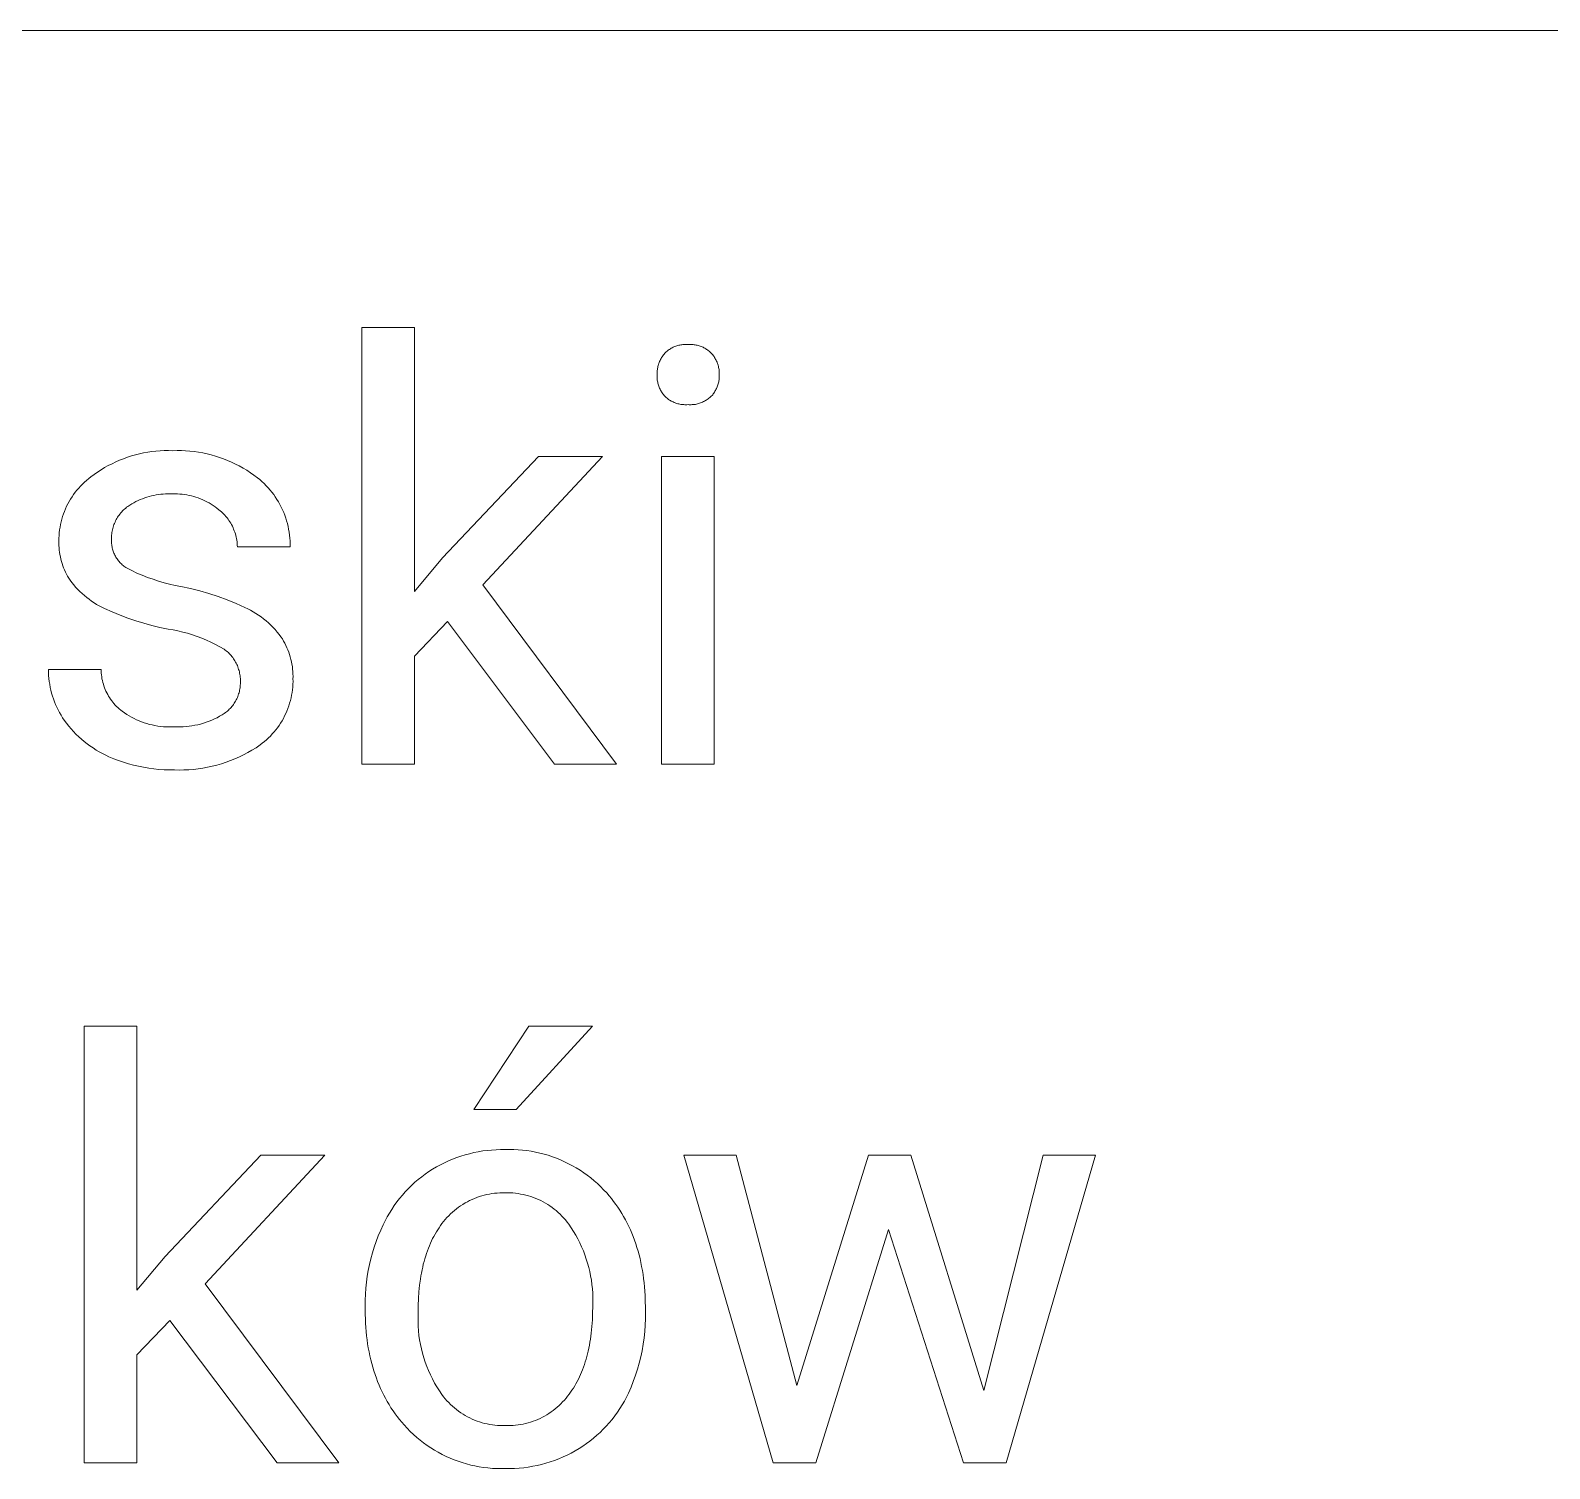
# Model space of a CAD drawing. Header units: millimetres. Extents: x 0 to 4030, y -54 to 2762.
# Drawn here: x 3359.5 to 3499.5, y 264.4 to 397 of the extents above; entities that cross this region are included whole.
import ezdxf

# ---------------------------------------------------------------- set-up
doc = ezdxf.new("R2010")
doc.units = ezdxf.units.MM
doc.header["$MEASUREMENT"] = 0
doc.layers.add('Domyślny', color=7, linetype='Continuous', true_color=0x000000)

msp = doc.modelspace()

# ---------------------------------------------------------------- linework, layer by layer
at = {"layer": 'Domyślny', "color": 18, "lineweight": 15, "true_color": 0x000000}
for p, q in [((4026.42, 396.95), (2507.18, 396.95)), ((3390, 329.31), (3390, 369.57)), ((3390, 369.57), (3394.85, 369.57)), ((3394.85, 369.57), (3394.85, 345.22)), ((3417.63, 366.79), (3417.68, 366.87)), ((3417.68, 366.87), (3417.74, 366.96)), ((3417.74, 366.96), (3417.8, 367.03)), ((3417.8, 367.03), (3417.86, 367.11)), ((3417.86, 367.11), (3417.92, 367.19)), ((3417.92, 367.19), (3417.99, 367.25)), ((3417.99, 367.25), (3418.06, 367.32)), ((3418.06, 367.32), (3418.13, 367.38)), ((3418.13, 367.38), (3418.2, 367.44)), ((3418.2, 367.44), (3418.28, 367.5)), ((3418.28, 367.5), (3418.36, 367.55)), ((3418.36, 367.55), (3418.44, 367.6)), ((3418.44, 367.6), (3418.52, 367.65)), ((3418.52, 367.65), (3418.6, 367.69)), ((3418.6, 367.69), (3418.69, 367.74)), ((3418.69, 367.74), (3418.77, 367.78)), ((3418.77, 367.78), (3418.86, 367.81)), ((3418.86, 367.81), (3418.95, 367.85)), ((3418.95, 367.85), (3419.04, 367.88)), ((3419.04, 367.88), (3419.13, 367.91)), ((3419.13, 367.91), (3419.22, 367.93)), ((3419.22, 367.93), (3419.31, 367.95)), ((3419.31, 367.95), (3419.41, 367.97)), ((3419.41, 367.97), (3419.5, 367.98)), ((3419.5, 367.98), (3419.59, 368)), ((3419.59, 368), (3419.69, 368)), ((3419.69, 368), (3419.78, 368.01)), ((3419.78, 368.01), (3419.88, 368.01)), ((3419.88, 368.01), (3419.97, 368.01)), ((3419.97, 368.01), (3420.07, 368.01)), ((3420.07, 368.01), (3420.16, 368.01)), ((3420.16, 368.01), (3420.26, 368.01)), ((3420.26, 368.01), (3420.35, 368.01)), ((3420.35, 368.01), (3420.45, 368)), ((3420.45, 368), (3420.54, 367.99)), ((3420.54, 367.99), (3420.63, 367.98)), ((3420.63, 367.98), (3420.73, 367.97)), ((3420.73, 367.97), (3420.82, 367.95)), ((3420.82, 367.95), (3420.91, 367.93)), ((3420.91, 367.93), (3421, 367.9)), ((3421, 367.9), (3421.09, 367.88)), ((3421.09, 367.88), (3421.18, 367.85)), ((3421.18, 367.85), (3421.27, 367.81)), ((3421.27, 367.81), (3421.36, 367.77)), ((3421.36, 367.77), (3421.45, 367.74)), ((3421.45, 367.74), (3421.53, 367.69)), ((3421.53, 367.69), (3421.61, 367.65)), ((3421.61, 367.65), (3421.7, 367.6)), ((3421.7, 367.6), (3421.78, 367.55)), ((3421.78, 367.55), (3421.85, 367.49)), ((3421.85, 367.49), (3421.93, 367.44)), ((3421.93, 367.44), (3422, 367.38)), ((3422, 367.38), (3422.08, 367.32)), ((3422.08, 367.32), (3422.15, 367.25)), ((3422.15, 367.25), (3422.21, 367.19)), ((3422.21, 367.19), (3422.28, 367.11)), ((3422.28, 367.11), (3422.34, 367.04)), ((3422.34, 367.04), (3422.4, 366.96)), ((3422.4, 366.96), (3422.46, 366.88)), ((3422.46, 366.88), (3422.51, 366.79)), ((3417.21, 365.4), (3417.22, 365.5)), ((3417.22, 365.59), (3417.24, 365.69)), ((3417.22, 365.5), (3417.22, 365.59)), ((3417.24, 365.69), (3417.25, 365.79)), ((3417.25, 365.79), (3417.27, 365.88)), ((3417.27, 365.88), (3417.29, 365.98)), ((3417.29, 365.98), (3417.32, 366.07)), ((3417.32, 366.07), (3417.35, 366.17)), ((3417.35, 366.17), (3417.38, 366.26)), ((3417.38, 366.26), (3417.41, 366.35)), ((3417.41, 366.35), (3417.45, 366.44)), ((3417.45, 366.44), (3417.49, 366.53)), ((3417.49, 366.53), (3417.54, 366.62)), ((3417.54, 366.62), (3417.58, 366.71)), ((3417.58, 366.71), (3417.63, 366.79)), ((3422.51, 366.79), (3422.56, 366.71)), ((3422.56, 366.71), (3422.61, 366.62)), ((3422.61, 366.62), (3422.65, 366.54)), ((3422.65, 366.54), (3422.7, 366.45)), ((3422.7, 366.45), (3422.74, 366.36)), ((3422.74, 366.36), (3422.77, 366.26)), ((3422.77, 366.26), (3422.8, 366.17)), ((3422.8, 366.17), (3422.83, 366.08)), ((3422.83, 366.08), (3422.86, 365.98)), ((3422.86, 365.98), (3422.88, 365.89)), ((3422.88, 365.89), (3422.9, 365.79)), ((3422.9, 365.79), (3422.92, 365.69)), ((3422.92, 365.69), (3422.93, 365.59)), ((3422.93, 365.59), (3422.94, 365.5)), ((3422.94, 365.5), (3422.95, 365.4)), ((3417.21, 365.3), (3417.21, 365.4)), ((3417.21, 365.2), (3417.21, 365.3)), ((3417.21, 365.1), (3417.21, 365.2)), ((3417.21, 365.01), (3417.21, 365.1)), ((3417.21, 364.91), (3417.21, 365.01)), ((3417.22, 364.81), (3417.21, 364.91)), ((3417.23, 364.71), (3417.22, 364.81)), ((3417.25, 364.62), (3417.23, 364.71)), ((3417.27, 364.52), (3417.25, 364.62)), ((3417.29, 364.43), (3417.27, 364.52)), ((3417.32, 364.33), (3417.29, 364.43)), ((3417.34, 364.24), (3417.32, 364.33)), ((3417.38, 364.15), (3417.34, 364.24)), ((3417.41, 364.06), (3417.38, 364.15)), ((3417.45, 363.97), (3417.41, 364.06)), ((3422.76, 364.1), (3422.72, 364.01)), ((3422.79, 364.19), (3422.76, 364.1)), ((3422.82, 364.28), (3422.79, 364.19)), ((3422.85, 364.37), (3422.82, 364.28)), ((3422.87, 364.46), (3422.85, 364.37)), ((3422.89, 364.55), (3422.87, 364.46)), ((3422.91, 364.64), (3422.89, 364.55)), ((3422.93, 364.73), (3422.91, 364.64)), ((3422.94, 364.83), (3422.93, 364.73)), ((3422.95, 364.92), (3422.94, 364.83)), ((3422.95, 365.4), (3422.95, 365.3)), ((3422.95, 365.3), (3422.95, 365.2)), ((3422.95, 365.2), (3422.95, 365.11)), ((3422.95, 365.11), (3422.95, 365.01)), ((3422.95, 365.01), (3422.95, 364.92)), ((3417.49, 363.88), (3417.45, 363.97)), ((3417.53, 363.79), (3417.49, 363.88)), ((3417.58, 363.7), (3417.53, 363.79)), ((3417.63, 363.62), (3417.58, 363.7)), ((3417.68, 363.54), (3417.63, 363.62)), ((3417.74, 363.46), (3417.68, 363.54)), ((3417.8, 363.38), (3417.74, 363.46)), ((3417.86, 363.3), (3417.8, 363.38)), ((3417.92, 363.23), (3417.86, 363.3)), ((3417.99, 363.16), (3417.92, 363.23)), ((3418.06, 363.1), (3417.99, 363.16)), ((3418.13, 363.04), (3418.06, 363.1)), ((3418.21, 362.99), (3418.13, 363.04)), ((3418.28, 362.93), (3418.21, 362.99)), ((3418.36, 362.88), (3418.28, 362.93)), ((3418.44, 362.83), (3418.36, 362.88)), ((3418.52, 362.78), (3418.44, 362.83)), ((3418.61, 362.74), (3418.52, 362.78)), ((3418.69, 362.7), (3418.61, 362.74)), ((3418.78, 362.66), (3418.69, 362.7)), ((3418.87, 362.63), (3418.78, 362.66)), ((3421.31, 362.65), (3421.22, 362.61)), ((3421.4, 362.68), (3421.31, 362.65)), ((3421.49, 362.73), (3421.4, 362.68)), ((3421.58, 362.77), (3421.49, 362.73)), ((3421.67, 362.82), (3421.58, 362.77)), ((3421.75, 362.87), (3421.67, 362.82)), ((3421.83, 362.92), (3421.75, 362.87)), ((3421.91, 362.98), (3421.83, 362.92)), ((3421.99, 363.04), (3421.91, 362.98)), ((3422.07, 363.1), (3421.99, 363.04)), ((3422.14, 363.16), (3422.07, 363.1)), ((3422.21, 363.23), (3422.14, 363.16)), ((3422.28, 363.3), (3422.21, 363.23)), ((3422.34, 363.37), (3422.28, 363.3)), ((3422.39, 363.44), (3422.34, 363.37)), ((3422.45, 363.52), (3422.39, 363.44)), ((3422.5, 363.6), (3422.45, 363.52)), ((3422.55, 363.68), (3422.5, 363.6)), ((3422.6, 363.76), (3422.55, 363.68)), ((3422.64, 363.84), (3422.6, 363.76)), ((3422.68, 363.93), (3422.64, 363.84)), ((3422.72, 364.01), (3422.68, 363.93)), ((3418.95, 362.59), (3418.87, 362.63)), ((3419.04, 362.56), (3418.95, 362.59)), ((3419.13, 362.54), (3419.04, 362.56)), ((3419.23, 362.52), (3419.13, 362.54)), ((3419.32, 362.5), (3419.23, 362.52)), ((3419.41, 362.48), (3419.32, 362.5)), ((3419.5, 362.47), (3419.41, 362.48)), ((3419.6, 362.45), (3419.5, 362.47)), ((3419.69, 362.45), (3419.6, 362.45)), ((3419.78, 362.44), (3419.69, 362.45)), ((3419.88, 362.44), (3419.78, 362.44)), ((3419.97, 362.44), (3419.88, 362.44)), ((3420.07, 362.45), (3419.97, 362.44)), ((3420.16, 362.44), (3420.07, 362.45)), ((3420.26, 362.44), (3420.16, 362.44)), ((3420.36, 362.44), (3420.26, 362.44)), ((3420.46, 362.45), (3420.36, 362.44)), ((3420.56, 362.46), (3420.46, 362.45)), ((3420.65, 362.47), (3420.56, 362.46)), ((3420.75, 362.48), (3420.65, 362.47)), ((3420.85, 362.5), (3420.75, 362.48)), ((3420.94, 362.53), (3420.85, 362.5)), ((3421.04, 362.55), (3420.94, 362.53)), ((3421.13, 362.58), (3421.04, 362.55)), ((3421.22, 362.61), (3421.13, 362.58)), ((3366.98, 357.01), (3367.33, 357.18)), ((3367.33, 357.18), (3367.68, 357.33)), ((3367.68, 357.33), (3368.04, 357.47)), ((3368.04, 357.47), (3368.4, 357.6)), ((3368.4, 357.6), (3368.77, 357.72)), ((3368.77, 357.72), (3369.14, 357.83)), ((3369.14, 357.83), (3369.51, 357.92)), ((3369.51, 357.92), (3369.89, 358)), ((3369.89, 358), (3370.27, 358.07)), ((3370.27, 358.07), (3370.65, 358.12)), ((3370.65, 358.12), (3371.03, 358.16)), ((3371.03, 358.16), (3371.41, 358.19)), ((3371.41, 358.19), (3371.8, 358.21)), ((3371.8, 358.21), (3372.18, 358.21)), ((3372.18, 358.21), (3372.57, 358.2)), ((3372.57, 358.2), (3372.97, 358.21)), ((3372.97, 358.21), (3373.37, 358.21)), ((3373.37, 358.21), (3373.76, 358.2)), ((3373.76, 358.2), (3374.16, 358.17)), ((3374.16, 358.17), (3374.56, 358.13)), ((3374.56, 358.13), (3374.95, 358.07)), ((3374.95, 358.07), (3375.35, 358)), ((3375.35, 358), (3375.74, 357.92)), ((3375.74, 357.92), (3376.12, 357.82)), ((3376.12, 357.82), (3376.51, 357.71)), ((3376.51, 357.71), (3376.89, 357.59)), ((3376.89, 357.59), (3377.26, 357.46)), ((3377.26, 357.46), (3377.63, 357.31)), ((3377.63, 357.31), (3378, 357.15)), ((3378, 357.15), (3378.36, 356.98)), ((3397.45, 348.34), (3406.28, 357.68)), ((3412.17, 357.68), (3401.14, 345.83)), ((3406.28, 357.68), (3412.17, 357.68)), ((3417.61, 329.31), (3417.61, 357.67)), ((3417.61, 357.67), (3422.46, 357.67)), ((3422.46, 357.67), (3422.46, 329.31)), ((3364.63, 355.47), (3364.83, 355.63)), ((3364.83, 355.63), (3365.03, 355.79)), ((3365.03, 355.79), (3365.33, 356.02)), ((3365.33, 356.02), (3365.65, 356.24)), ((3365.65, 356.24), (3365.97, 356.45)), ((3365.97, 356.45), (3366.3, 356.65)), ((3366.3, 356.65), (3366.64, 356.84)), ((3366.64, 356.84), (3366.98, 357.01)), ((3378.36, 356.98), (3378.71, 356.8)), ((3378.71, 356.8), (3379.06, 356.6)), ((3379.06, 356.6), (3379.4, 356.4)), ((3379.4, 356.4), (3379.74, 356.18)), ((3379.74, 356.18), (3380.06, 355.95)), ((3380.06, 355.95), (3380.38, 355.71)), ((3380.38, 355.71), (3380.59, 355.54)), ((3363.44, 354.16), (3363.59, 354.37)), ((3363.59, 354.37), (3363.75, 354.57)), ((3363.75, 354.57), (3363.91, 354.76)), ((3363.91, 354.76), (3364.08, 354.95)), ((3364.08, 354.95), (3364.26, 355.13)), ((3364.26, 355.13), (3364.44, 355.3)), ((3364.44, 355.3), (3364.63, 355.47)), ((3380.59, 355.54), (3380.79, 355.36)), ((3380.79, 355.36), (3380.99, 355.17)), ((3380.99, 355.17), (3381.18, 354.98)), ((3381.18, 354.98), (3381.37, 354.78)), ((3381.37, 354.78), (3381.54, 354.58)), ((3381.54, 354.58), (3381.71, 354.37)), ((3381.71, 354.37), (3381.88, 354.16)), ((3362.6, 352.61), (3362.7, 352.85)), ((3362.7, 352.85), (3362.8, 353.08)), ((3362.8, 353.08), (3362.91, 353.3)), ((3362.91, 353.3), (3363.03, 353.52)), ((3363.03, 353.52), (3363.16, 353.74)), ((3363.16, 353.74), (3363.3, 353.96)), ((3363.3, 353.96), (3363.44, 354.16)), ((3368.24, 352.91), (3368.14, 352.83)), ((3368.33, 352.99), (3368.24, 352.91)), ((3368.43, 353.06), (3368.33, 352.99)), ((3368.62, 353.18), (3368.43, 353.06)), ((3368.8, 353.3), (3368.62, 353.18)), ((3368.99, 353.41), (3368.8, 353.3)), ((3369.18, 353.51), (3368.99, 353.41)), ((3369.38, 353.61), (3369.18, 353.51)), ((3369.58, 353.7), (3369.38, 353.61)), ((3369.78, 353.78), (3369.58, 353.7)), ((3369.99, 353.86), (3369.78, 353.78)), ((3370.19, 353.93), (3369.99, 353.86)), ((3370.4, 353.99), (3370.19, 353.93)), ((3370.62, 354.04), (3370.4, 353.99)), ((3370.83, 354.09), (3370.62, 354.04)), ((3371.04, 354.13), (3370.83, 354.09)), ((3371.26, 354.17), (3371.04, 354.13)), ((3371.48, 354.19), (3371.26, 354.17)), ((3371.69, 354.21), (3371.48, 354.19)), ((3371.91, 354.22), (3371.69, 354.21)), ((3372.13, 354.23), (3371.91, 354.22)), ((3372.35, 354.23), (3372.13, 354.23)), ((3372.57, 354.22), (3372.35, 354.23)), ((3372.79, 354.22), (3372.57, 354.22)), ((3373.01, 354.22), (3372.79, 354.22)), ((3373.22, 354.21), (3373.01, 354.22)), ((3373.44, 354.19), (3373.22, 354.21)), ((3373.66, 354.16), (3373.44, 354.19)), ((3373.88, 354.13), (3373.66, 354.16)), ((3374.09, 354.09), (3373.88, 354.13)), ((3374.3, 354.04), (3374.09, 354.09)), ((3374.52, 353.98), (3374.3, 354.04)), ((3374.72, 353.92), (3374.52, 353.98)), ((3374.93, 353.85), (3374.72, 353.92)), ((3375.14, 353.77), (3374.93, 353.85)), ((3375.34, 353.68), (3375.14, 353.77)), ((3375.54, 353.59), (3375.34, 353.68)), ((3375.73, 353.49), (3375.54, 353.59)), ((3375.92, 353.39), (3375.73, 353.49)), ((3376.11, 353.28), (3375.92, 353.39)), ((3376.3, 353.16), (3376.11, 353.28)), ((3376.48, 353.03), (3376.3, 353.16)), ((3376.65, 352.9), (3376.48, 353.03)), ((3376.82, 352.77), (3376.65, 352.9)), ((3381.88, 354.16), (3382.03, 353.94)), ((3382.03, 353.94), (3382.18, 353.71)), ((3382.18, 353.71), (3382.32, 353.48)), ((3382.32, 353.48), (3382.45, 353.24)), ((3382.45, 353.24), (3382.58, 353)), ((3382.58, 353), (3382.69, 352.76)), ((3362.24, 351.4), (3362.29, 351.65)), ((3362.29, 351.65), (3362.36, 351.89)), ((3362.36, 351.89), (3362.43, 352.14)), ((3362.43, 352.14), (3362.51, 352.38)), ((3362.51, 352.38), (3362.6, 352.61)), ((3367.21, 351.51), (3367.16, 351.39)), ((3367.26, 351.62), (3367.21, 351.51)), ((3367.31, 351.74), (3367.26, 351.62)), ((3367.37, 351.85), (3367.31, 351.74)), ((3367.43, 351.96), (3367.37, 351.85)), ((3367.5, 352.07), (3367.43, 351.96)), ((3367.56, 352.17), (3367.5, 352.07)), ((3367.64, 352.27), (3367.56, 352.17)), ((3367.71, 352.37), (3367.64, 352.27)), ((3367.79, 352.47), (3367.71, 352.37)), ((3367.87, 352.56), (3367.79, 352.47)), ((3367.96, 352.65), (3367.87, 352.56)), ((3368.05, 352.74), (3367.96, 352.65)), ((3368.14, 352.83), (3368.05, 352.74)), ((3376.94, 352.67), (3376.82, 352.77)), ((3377.06, 352.57), (3376.94, 352.67)), ((3377.17, 352.47), (3377.06, 352.57)), ((3377.28, 352.36), (3377.17, 352.47)), ((3377.38, 352.25), (3377.28, 352.36)), ((3377.48, 352.14), (3377.38, 352.25)), ((3377.58, 352.02), (3377.48, 352.14)), ((3377.67, 351.9), (3377.58, 352.02)), ((3377.76, 351.78), (3377.67, 351.9)), ((3377.84, 351.65), (3377.76, 351.78)), ((3377.92, 351.52), (3377.84, 351.65)), ((3378, 351.39), (3377.92, 351.52)), ((3382.69, 352.76), (3382.8, 352.51)), ((3382.8, 352.51), (3382.9, 352.26)), ((3382.9, 352.26), (3382.99, 352)), ((3382.99, 352), (3383.07, 351.75)), ((3383.07, 351.75), (3383.15, 351.49)), ((3383.15, 351.49), (3383.21, 351.22)), ((3362.09, 350.15), (3362.1, 350.4)), ((3362.09, 349.89), (3362.09, 350.15)), ((3362.1, 350.4), (3362.12, 350.65)), ((3362.12, 350.65), (3362.15, 350.9)), ((3362.15, 350.9), (3362.19, 351.15)), ((3362.19, 351.15), (3362.24, 351.4)), ((3366.94, 350.42), (3366.93, 350.29)), ((3366.93, 350.29), (3366.93, 350.17)), ((3366.93, 350.17), (3366.93, 350.04)), ((3366.93, 350.04), (3366.93, 349.94)), ((3366.96, 350.54), (3366.94, 350.42)), ((3366.97, 350.67), (3366.96, 350.54)), ((3366.99, 350.79), (3366.97, 350.67)), ((3367.02, 350.91), (3366.99, 350.79)), ((3367.05, 351.04), (3367.02, 350.91)), ((3367.08, 351.16), (3367.05, 351.04)), ((3367.12, 351.28), (3367.08, 351.16)), ((3367.16, 351.39), (3367.12, 351.28)), ((3378.07, 351.25), (3378, 351.39)), ((3378.13, 351.11), (3378.07, 351.25)), ((3378.19, 350.97), (3378.13, 351.11)), ((3378.25, 350.83), (3378.19, 350.97)), ((3378.3, 350.69), (3378.25, 350.83)), ((3378.35, 350.54), (3378.3, 350.69)), ((3378.39, 350.4), (3378.35, 350.54)), ((3378.42, 350.25), (3378.39, 350.4)), ((3378.45, 350.1), (3378.42, 350.25)), ((3378.48, 349.95), (3378.45, 350.1)), ((3383.21, 351.22), (3383.26, 350.96)), ((3383.26, 350.96), (3383.31, 350.69)), ((3383.31, 350.69), (3383.35, 350.42)), ((3383.35, 350.42), (3383.37, 350.15)), ((3383.37, 350.15), (3383.39, 349.89)), ((3362.08, 349.68), (3362.09, 349.89)), ((3362.09, 349.47), (3362.08, 349.68)), ((3362.1, 349.26), (3362.09, 349.47)), ((3362.12, 349.05), (3362.1, 349.26)), ((3362.14, 348.84), (3362.12, 349.05)), ((3362.18, 348.63), (3362.14, 348.84)), ((3366.93, 349.94), (3366.93, 349.84)), ((3366.93, 349.84), (3366.93, 349.74)), ((3366.93, 349.74), (3366.94, 349.64)), ((3366.94, 349.64), (3366.95, 349.54)), ((3366.95, 349.54), (3366.96, 349.44)), ((3366.96, 349.44), (3366.98, 349.34)), ((3366.98, 349.34), (3367, 349.24)), ((3367, 349.24), (3367.03, 349.14)), ((3367.03, 349.14), (3367.05, 349.04)), ((3367.05, 349.04), (3367.08, 348.95)), ((3367.08, 348.95), (3367.12, 348.85)), ((3367.12, 348.85), (3367.16, 348.76)), ((3367.16, 348.76), (3367.2, 348.66)), ((3367.2, 348.66), (3367.24, 348.57)), ((3378.5, 349.8), (3378.48, 349.95)), ((3378.51, 349.65), (3378.5, 349.8)), ((3378.52, 349.5), (3378.51, 349.65)), ((3378.53, 349.34), (3378.52, 349.5)), ((3383.4, 349.34), (3378.53, 349.34)), ((3383.39, 349.89), (3383.4, 349.61)), ((3383.4, 349.61), (3383.4, 349.34)), ((3362.22, 348.42), (3362.18, 348.63)), ((3362.27, 348.21), (3362.22, 348.42)), ((3362.32, 348), (3362.27, 348.21)), ((3362.38, 347.8), (3362.32, 348)), ((3362.45, 347.6), (3362.38, 347.8)), ((3362.52, 347.4), (3362.45, 347.6)), ((3362.6, 347.21), (3362.52, 347.4)), ((3367.24, 348.57), (3367.29, 348.48)), ((3367.29, 348.48), (3367.34, 348.4)), ((3367.34, 348.4), (3367.39, 348.31)), ((3367.39, 348.31), (3367.45, 348.23)), ((3367.45, 348.23), (3367.51, 348.14)), ((3367.51, 348.14), (3367.57, 348.06)), ((3367.57, 348.06), (3367.63, 347.99)), ((3367.63, 347.99), (3367.7, 347.91)), ((3367.7, 347.91), (3367.77, 347.84)), ((3367.77, 347.84), (3367.84, 347.77)), ((3367.84, 347.77), (3367.92, 347.7)), ((3367.92, 347.7), (3368, 347.63)), ((3368, 347.63), (3368.08, 347.57)), ((3368.08, 347.57), (3368.16, 347.51)), ((3368.16, 347.51), (3368.24, 347.45)), ((3368.24, 347.45), (3368.33, 347.4)), ((3368.33, 347.4), (3368.8, 347.16)), ((3394.85, 345.22), (3397.45, 348.34)), ((3362.69, 347.01), (3362.6, 347.21)), ((3362.79, 346.82), (3362.69, 347.01)), ((3362.89, 346.63), (3362.79, 346.82)), ((3362.99, 346.45), (3362.89, 346.63)), ((3363.11, 346.27), (3362.99, 346.45)), ((3363.28, 346.05), (3363.11, 346.27)), ((3363.45, 345.83), (3363.28, 346.05)), ((3363.63, 345.63), (3363.45, 345.83)), ((3368.8, 347.16), (3369.28, 346.93)), ((3369.28, 346.93), (3369.77, 346.72)), ((3369.77, 346.72), (3370.26, 346.53)), ((3370.26, 346.53), (3370.76, 346.35)), ((3370.76, 346.35), (3371.27, 346.19)), ((3371.27, 346.19), (3371.78, 346.04)), ((3371.78, 346.04), (3372.29, 345.91)), ((3372.29, 345.91), (3372.81, 345.79)), ((3363.82, 345.42), (3363.63, 345.63)), ((3364.02, 345.23), (3363.82, 345.42)), ((3364.22, 345.04), (3364.02, 345.23)), ((3364.43, 344.85), (3364.22, 345.04)), ((3364.65, 344.68), (3364.43, 344.85)), ((3364.87, 344.51), (3364.65, 344.68)), ((3365.1, 344.35), (3364.87, 344.51)), ((3372.81, 345.79), (3373.33, 345.69)), ((3373.33, 345.69), (3374.2, 345.5)), ((3374.2, 345.5), (3375.06, 345.28)), ((3375.06, 345.28), (3375.91, 345.03)), ((3375.91, 345.03), (3376.76, 344.76)), ((3376.76, 344.76), (3377.59, 344.45)), ((3377.59, 344.45), (3378.41, 344.12)), ((3401.14, 345.83), (3413.46, 329.31)), ((3365.33, 344.19), (3365.1, 344.35)), ((3365.56, 344.04), (3365.33, 344.19)), ((3365.81, 343.91), (3365.56, 344.04)), ((3366.05, 343.78), (3365.81, 343.91)), ((3366.3, 343.65), (3366.05, 343.78)), ((3367, 343.34), (3366.3, 343.65)), ((3367.72, 343.04), (3367, 343.34)), ((3368.44, 342.77), (3367.72, 343.04)), ((3378.41, 344.12), (3379.22, 343.76)), ((3379.22, 343.76), (3379.49, 343.64)), ((3379.49, 343.64), (3379.74, 343.5)), ((3379.74, 343.5), (3380, 343.36)), ((3380, 343.36), (3380.24, 343.21)), ((3380.24, 343.21), (3380.49, 343.05)), ((3380.49, 343.05), (3380.72, 342.88)), ((3369.17, 342.52), (3368.44, 342.77)), ((3369.9, 342.3), (3369.17, 342.52)), ((3370.65, 342.1), (3369.9, 342.3)), ((3371.4, 341.92), (3370.65, 342.1)), ((3372.15, 341.76), (3371.4, 341.92)), ((3372.61, 341.68), (3372.15, 341.76)), ((3373.06, 341.59), (3372.61, 341.68)), ((3380.72, 342.88), (3380.95, 342.71)), ((3380.95, 342.71), (3381.18, 342.52)), ((3381.18, 342.52), (3381.4, 342.33)), ((3381.4, 342.33), (3381.61, 342.13)), ((3381.61, 342.13), (3381.81, 341.93)), ((3381.81, 341.93), (3382.01, 341.71)), ((3382.01, 341.71), (3382.2, 341.49)), ((3397.89, 342.45), (3394.85, 339.28)), ((3407.77, 329.31), (3397.89, 342.45)), ((3373.51, 341.49), (3373.06, 341.59)), ((3373.95, 341.37), (3373.51, 341.49)), ((3374.39, 341.23), (3373.95, 341.37)), ((3374.83, 341.08), (3374.39, 341.23)), ((3375.26, 340.92), (3374.83, 341.08)), ((3375.68, 340.74), (3375.26, 340.92)), ((3376.1, 340.55), (3375.68, 340.74)), ((3376.51, 340.34), (3376.1, 340.55)), ((3376.92, 340.13), (3376.51, 340.34)), ((3382.2, 341.49), (3382.38, 341.27)), ((3382.38, 341.27), (3382.55, 341.04)), ((3382.55, 341.04), (3382.68, 340.85)), ((3382.68, 340.85), (3382.79, 340.65)), ((3382.79, 340.65), (3382.9, 340.45)), ((3382.9, 340.45), (3383, 340.25)), ((3383, 340.25), (3383.1, 340.04)), ((3377.32, 339.9), (3376.92, 340.13)), ((3377.42, 339.82), (3377.32, 339.9)), ((3377.51, 339.75), (3377.42, 339.82)), ((3377.61, 339.67), (3377.51, 339.75)), ((3377.7, 339.59), (3377.61, 339.67)), ((3377.78, 339.5), (3377.7, 339.59)), ((3377.87, 339.41), (3377.78, 339.5)), ((3377.95, 339.32), (3377.87, 339.41)), ((3378.03, 339.23), (3377.95, 339.32)), ((3378.1, 339.13), (3378.03, 339.23)), ((3378.17, 339.03), (3378.1, 339.13)), ((3378.24, 338.93), (3378.17, 339.03)), ((3378.3, 338.82), (3378.24, 338.93)), ((3383.1, 340.04), (3383.19, 339.84)), ((3383.19, 339.84), (3383.27, 339.62)), ((3383.27, 339.62), (3383.34, 339.41)), ((3383.34, 339.41), (3383.41, 339.19)), ((3383.41, 339.19), (3383.47, 338.97)), ((3383.47, 338.97), (3383.52, 338.75)), ((3394.85, 339.28), (3394.85, 329.31)), ((3361.12, 337.77), (3361.12, 338.04)), ((3361.12, 338.04), (3365.97, 338.04)), ((3361.14, 337.49), (3361.12, 337.77)), ((3361.16, 337.22), (3361.14, 337.49)), ((3365.97, 338.04), (3365.97, 337.87)), ((3365.97, 337.87), (3365.98, 337.7)), ((3365.98, 337.7), (3366, 337.53)), ((3366, 337.53), (3366.03, 337.36)), ((3378.37, 338.72), (3378.3, 338.82)), ((3378.42, 338.61), (3378.37, 338.72)), ((3378.48, 338.5), (3378.42, 338.61)), ((3378.53, 338.39), (3378.48, 338.5)), ((3378.57, 338.27), (3378.53, 338.39)), ((3378.61, 338.16), (3378.57, 338.27)), ((3378.65, 338.04), (3378.61, 338.16)), ((3378.69, 337.93), (3378.65, 338.04)), ((3378.72, 337.81), (3378.69, 337.93)), ((3378.74, 337.69), (3378.72, 337.81)), ((3378.76, 337.57), (3378.74, 337.69)), ((3378.78, 337.45), (3378.76, 337.57)), ((3378.8, 337.33), (3378.78, 337.45)), ((3383.52, 338.75), (3383.56, 338.53)), ((3383.56, 338.53), (3383.6, 338.3)), ((3383.6, 338.3), (3383.62, 338.08)), ((3383.62, 338.08), (3383.64, 337.85)), ((3383.64, 337.85), (3383.65, 337.63)), ((3383.65, 337.63), (3383.66, 337.4)), ((3361.19, 336.94), (3361.16, 337.22)), ((3361.24, 336.67), (3361.19, 336.94)), ((3361.29, 336.39), (3361.24, 336.67)), ((3361.35, 336.12), (3361.29, 336.39)), ((3361.41, 335.86), (3361.35, 336.12)), ((3366.03, 337.36), (3366.05, 337.19)), ((3366.05, 337.19), (3366.09, 337.02)), ((3366.09, 337.02), (3366.13, 336.85)), ((3366.13, 336.85), (3366.18, 336.69)), ((3366.18, 336.69), (3366.23, 336.52)), ((3366.23, 336.52), (3366.29, 336.36)), ((3366.29, 336.36), (3366.35, 336.2)), ((3366.35, 336.2), (3366.42, 336.05)), ((3366.42, 336.05), (3366.5, 335.89)), ((3378.72, 336.01), (3378.74, 336.13)), ((3378.74, 336.13), (3378.76, 336.24)), ((3378.76, 336.24), (3378.78, 336.36)), ((3378.78, 336.36), (3378.79, 336.48)), ((3378.79, 336.48), (3378.8, 336.6)), ((3378.81, 337.2), (3378.8, 337.33)), ((3378.8, 336.6), (3378.81, 336.72)), ((3378.81, 337.08), (3378.81, 337.2)), ((3378.81, 336.96), (3378.81, 337.08)), ((3378.81, 336.84), (3378.81, 336.96)), ((3378.81, 336.72), (3378.81, 336.84)), ((3383.61, 336.16), (3383.57, 335.91)), ((3383.63, 336.41), (3383.61, 336.16)), ((3383.65, 336.67), (3383.63, 336.41)), ((3383.66, 337.4), (3383.65, 337.17)), ((3383.65, 337.17), (3383.66, 336.92)), ((3383.66, 336.92), (3383.65, 336.67)), ((3361.49, 335.59), (3361.41, 335.86)), ((3361.58, 335.33), (3361.49, 335.59)), ((3361.68, 335.07), (3361.58, 335.33)), ((3361.78, 334.81), (3361.68, 335.07)), ((3361.89, 334.56), (3361.78, 334.81)), ((3366.5, 335.89), (3366.58, 335.74)), ((3366.58, 335.74), (3366.66, 335.59)), ((3366.66, 335.59), (3366.75, 335.44)), ((3366.75, 335.44), (3366.85, 335.3)), ((3366.85, 335.3), (3366.95, 335.16)), ((3366.95, 335.16), (3367.05, 335.02)), ((3367.05, 335.02), (3367.16, 334.89)), ((3367.16, 334.89), (3367.28, 334.76)), ((3367.28, 334.76), (3367.4, 334.64)), ((3367.4, 334.64), (3367.52, 334.52)), ((3377.96, 334.54), (3378.03, 334.63)), ((3378.03, 334.63), (3378.11, 334.72)), ((3378.11, 334.72), (3378.18, 334.82)), ((3378.18, 334.82), (3378.24, 334.92)), ((3378.24, 334.92), (3378.31, 335.02)), ((3378.31, 335.02), (3378.37, 335.12)), ((3378.37, 335.12), (3378.43, 335.23)), ((3378.43, 335.23), (3378.48, 335.33)), ((3378.48, 335.33), (3378.53, 335.44)), ((3378.53, 335.44), (3378.57, 335.55)), ((3378.57, 335.55), (3378.62, 335.67)), ((3378.62, 335.67), (3378.65, 335.78)), ((3378.65, 335.78), (3378.69, 335.89)), ((3378.69, 335.89), (3378.72, 336.01)), ((3383.28, 334.68), (3383.19, 334.45)), ((3383.35, 334.93), (3383.28, 334.68)), ((3383.42, 335.17), (3383.35, 334.93)), ((3383.48, 335.41), (3383.42, 335.17)), ((3383.53, 335.66), (3383.48, 335.41)), ((3383.57, 335.91), (3383.53, 335.66)), ((3362.01, 334.31), (3361.89, 334.56)), ((3362.14, 334.07), (3362.01, 334.31)), ((3362.28, 333.83), (3362.14, 334.07)), ((3362.43, 333.59), (3362.28, 333.83)), ((3362.58, 333.36), (3362.43, 333.59)), ((3362.78, 333.09), (3362.58, 333.36)), ((3367.52, 334.52), (3367.65, 334.4)), ((3367.65, 334.4), (3367.78, 334.29)), ((3367.78, 334.29), (3367.91, 334.18)), ((3367.91, 334.18), (3368.12, 334.03)), ((3368.12, 334.03), (3368.34, 333.89)), ((3368.34, 333.89), (3368.56, 333.76)), ((3368.56, 333.76), (3368.78, 333.64)), ((3368.78, 333.64), (3369.01, 333.52)), ((3369.01, 333.52), (3369.24, 333.41)), ((3369.24, 333.41), (3369.47, 333.31)), ((3369.47, 333.31), (3369.71, 333.21)), ((3375.66, 333.17), (3375.92, 333.26)), ((3375.92, 333.26), (3376.17, 333.37)), ((3376.17, 333.37), (3376.41, 333.48)), ((3376.41, 333.48), (3376.66, 333.59)), ((3376.66, 333.59), (3376.9, 333.72)), ((3376.9, 333.72), (3377.13, 333.86)), ((3377.13, 333.86), (3377.23, 333.92)), ((3377.23, 333.92), (3377.33, 333.99)), ((3377.33, 333.99), (3377.43, 334.06)), ((3377.43, 334.06), (3377.52, 334.13)), ((3377.52, 334.13), (3377.62, 334.2)), ((3377.62, 334.2), (3377.7, 334.28)), ((3377.7, 334.28), (3377.79, 334.37)), ((3377.79, 334.37), (3377.87, 334.45)), ((3377.87, 334.45), (3377.96, 334.54)), ((3382.65, 333.31), (3382.52, 333.09)), ((3382.77, 333.53), (3382.65, 333.31)), ((3382.89, 333.75), (3382.77, 333.53)), ((3383, 333.98), (3382.89, 333.75)), ((3383.1, 334.21), (3383, 333.98)), ((3383.19, 334.45), (3383.1, 334.21)), ((3362.99, 332.82), (3362.78, 333.09)), ((3363.21, 332.57), (3362.99, 332.82)), ((3363.43, 332.31), (3363.21, 332.57)), ((3363.66, 332.07), (3363.43, 332.31)), ((3363.91, 331.84), (3363.66, 332.07)), ((3364.16, 331.61), (3363.91, 331.84)), ((3369.71, 333.21), (3369.95, 333.13)), ((3369.95, 333.13), (3370.2, 333.05)), ((3370.2, 333.05), (3370.44, 332.98)), ((3370.44, 332.98), (3370.69, 332.92)), ((3370.69, 332.92), (3370.94, 332.87)), ((3370.94, 332.87), (3371.2, 332.82)), ((3371.2, 332.82), (3371.45, 332.79)), ((3371.45, 332.79), (3371.71, 332.76)), ((3371.71, 332.76), (3371.96, 332.74)), ((3371.96, 332.74), (3372.22, 332.74)), ((3372.22, 332.74), (3372.47, 332.74)), ((3372.47, 332.74), (3372.73, 332.74)), ((3372.73, 332.74), (3373, 332.74)), ((3373, 332.74), (3373.27, 332.74)), ((3373.27, 332.74), (3373.54, 332.75)), ((3373.54, 332.75), (3373.81, 332.77)), ((3373.81, 332.77), (3374.08, 332.8)), ((3374.08, 332.8), (3374.35, 332.84)), ((3374.35, 332.84), (3374.62, 332.89)), ((3374.62, 332.89), (3374.88, 332.94)), ((3374.88, 332.94), (3375.14, 333.01)), ((3375.14, 333.01), (3375.4, 333.09)), ((3375.4, 333.09), (3375.66, 333.17)), ((3381.58, 331.9), (3381.4, 331.73)), ((3381.75, 332.09), (3381.58, 331.9)), ((3381.92, 332.28), (3381.75, 332.09)), ((3382.08, 332.47), (3381.92, 332.28)), ((3382.23, 332.67), (3382.08, 332.47)), ((3382.38, 332.88), (3382.23, 332.67)), ((3382.52, 333.09), (3382.38, 332.88)), ((3364.41, 331.39), (3364.16, 331.61)), ((3364.68, 331.19), (3364.41, 331.39)), ((3364.95, 330.99), (3364.68, 331.19)), ((3365.23, 330.8), (3364.95, 330.99)), ((3365.51, 330.61), (3365.23, 330.8)), ((3365.8, 330.44), (3365.51, 330.61)), ((3366.1, 330.28), (3365.8, 330.44)), ((3379.88, 330.6), (3379.5, 330.38)), ((3380.25, 330.83), (3379.88, 330.6)), ((3380.62, 331.08), (3380.25, 330.83)), ((3380.82, 331.23), (3380.62, 331.08)), ((3381.02, 331.39), (3380.82, 331.23)), ((3381.21, 331.55), (3381.02, 331.39)), ((3381.4, 331.73), (3381.21, 331.55)), ((3366.4, 330.13), (3366.1, 330.28)), ((3366.7, 329.99), (3366.4, 330.13)), ((3367.14, 329.81), (3366.7, 329.99)), ((3367.59, 329.64), (3367.14, 329.81)), ((3368.04, 329.48), (3367.59, 329.64)), ((3368.49, 329.35), (3368.04, 329.48)), ((3368.95, 329.22), (3368.49, 329.35)), ((3369.42, 329.11), (3368.95, 329.22)), ((3369.89, 329.02), (3369.42, 329.11)), ((3376.22, 329.12), (3375.79, 329.02)), ((3376.65, 329.23), (3376.22, 329.12)), ((3377.07, 329.35), (3376.65, 329.23)), ((3377.49, 329.49), (3377.07, 329.35)), ((3377.91, 329.64), (3377.49, 329.49)), ((3378.31, 329.8), (3377.91, 329.64)), ((3378.72, 329.98), (3378.31, 329.8)), ((3379.11, 330.18), (3378.72, 329.98)), ((3379.5, 330.38), (3379.11, 330.18)), ((3394.85, 329.31), (3390, 329.31)), ((3413.46, 329.31), (3407.77, 329.31)), ((3422.46, 329.31), (3417.61, 329.31)), ((3370.36, 328.94), (3369.89, 329.02)), ((3370.83, 328.88), (3370.36, 328.94)), ((3371.3, 328.83), (3370.83, 328.88)), ((3371.78, 328.8), (3371.3, 328.83)), ((3372.25, 328.78), (3371.78, 328.8)), ((3372.73, 328.78), (3372.25, 328.78)), ((3373.17, 328.77), (3372.73, 328.78)), ((3373.61, 328.78), (3373.17, 328.77)), ((3374.05, 328.8), (3373.61, 328.78)), ((3374.49, 328.83), (3374.05, 328.8)), ((3374.93, 328.88), (3374.49, 328.83)), ((3375.36, 328.95), (3374.93, 328.88)), ((3375.79, 329.02), (3375.36, 328.95)), ((3364.42, 264.89), (3364.42, 305.15)), ((3364.42, 305.15), (3369.26, 305.15)), ((3369.26, 305.15), (3369.26, 280.81)), ((3400.33, 297.47), (3405.39, 305.16)), ((3411.25, 305.16), (3404.23, 297.46)), ((3405.39, 305.16), (3411.25, 305.16)), ((3404.23, 297.46), (3400.33, 297.47)), ((3371.87, 283.92), (3380.7, 293.26)), ((3386.59, 293.26), (3375.56, 281.41)), ((3380.7, 293.26), (3386.59, 293.26)), ((3397.62, 292.57), (3397.99, 292.74)), ((3397.99, 292.74), (3398.37, 292.9)), ((3398.37, 292.9), (3398.75, 293.04)), ((3398.75, 293.04), (3399.14, 293.18)), ((3399.14, 293.18), (3399.53, 293.3)), ((3399.53, 293.3), (3399.93, 293.4)), ((3399.93, 293.4), (3400.33, 293.5)), ((3400.33, 293.5), (3400.73, 293.58)), ((3400.73, 293.58), (3401.14, 293.65)), ((3401.14, 293.65), (3401.55, 293.7)), ((3401.55, 293.7), (3401.96, 293.74)), ((3401.96, 293.74), (3402.37, 293.77)), ((3402.37, 293.77), (3402.78, 293.78)), ((3402.78, 293.78), (3403.19, 293.78)), ((3403.19, 293.78), (3403.59, 293.79)), ((3403.59, 293.79), (3404, 293.78)), ((3404, 293.78), (3404.4, 293.76)), ((3404.4, 293.76), (3404.81, 293.73)), ((3404.81, 293.73), (3405.21, 293.68)), ((3405.21, 293.68), (3405.61, 293.62)), ((3405.61, 293.62), (3406.01, 293.55)), ((3406.01, 293.55), (3406.4, 293.46)), ((3406.4, 293.46), (3406.8, 293.36)), ((3406.8, 293.36), (3407.18, 293.25)), ((3407.18, 293.25), (3407.57, 293.12)), ((3407.57, 293.12), (3407.95, 292.98)), ((3407.95, 292.98), (3408.32, 292.83)), ((3408.32, 292.83), (3408.69, 292.66)), ((3408.69, 292.66), (3409.06, 292.48)), ((3427.91, 264.9), (3419.67, 293.26)), ((3419.67, 293.26), (3424.5, 293.26)), ((3424.5, 293.26), (3430.08, 272.02)), ((3430.08, 272.02), (3436.69, 293.26)), ((3436.69, 293.26), (3440.59, 293.26)), ((3440.59, 293.26), (3447.33, 271.58)), ((3447.33, 271.58), (3452.78, 293.26)), ((3457.63, 293.26), (3449.37, 264.9)), ((3452.78, 293.26), (3457.63, 293.26)), ((3395.2, 291.02), (3395.52, 291.28)), ((3395.52, 291.28), (3395.85, 291.52)), ((3395.85, 291.52), (3396.19, 291.76)), ((3396.19, 291.76), (3396.53, 291.98)), ((3396.53, 291.98), (3396.89, 292.19)), ((3396.89, 292.19), (3397.25, 292.38)), ((3397.25, 292.38), (3397.62, 292.57)), ((3409.06, 292.48), (3409.42, 292.29)), ((3409.42, 292.29), (3409.77, 292.09)), ((3409.77, 292.09), (3410.11, 291.88)), ((3410.11, 291.88), (3410.45, 291.65)), ((3410.45, 291.65), (3410.78, 291.42)), ((3410.78, 291.42), (3411.1, 291.17)), ((3393.74, 289.59), (3394.01, 289.89)), ((3394.01, 289.89), (3394.3, 290.19)), ((3394.3, 290.19), (3394.59, 290.48)), ((3394.59, 290.48), (3394.89, 290.76)), ((3394.89, 290.76), (3395.2, 291.02)), ((3411.1, 291.17), (3411.41, 290.91)), ((3411.41, 290.91), (3411.71, 290.64)), ((3411.71, 290.64), (3412.01, 290.37)), ((3412.01, 290.37), (3412.29, 290.08)), ((3412.29, 290.08), (3412.57, 289.78)), ((3392.76, 288.27), (3392.99, 288.62)), ((3392.99, 288.62), (3393.23, 288.95)), ((3393.23, 288.95), (3393.48, 289.27)), ((3393.48, 289.27), (3393.74, 289.59)), ((3398.91, 288.46), (3398.72, 288.32)), ((3399.11, 288.6), (3398.91, 288.46)), ((3399.31, 288.73), (3399.11, 288.6)), ((3399.52, 288.86), (3399.31, 288.73)), ((3399.73, 288.97), (3399.52, 288.86)), ((3399.94, 289.08), (3399.73, 288.97)), ((3400.16, 289.18), (3399.94, 289.08)), ((3400.38, 289.28), (3400.16, 289.18)), ((3400.6, 289.37), (3400.38, 289.28)), ((3400.83, 289.44), (3400.6, 289.37)), ((3401.06, 289.52), (3400.83, 289.44)), ((3401.29, 289.58), (3401.06, 289.52)), ((3401.52, 289.63), (3401.29, 289.58)), ((3401.76, 289.68), (3401.52, 289.63)), ((3401.99, 289.72), (3401.76, 289.68)), ((3402.23, 289.75), (3401.99, 289.72)), ((3402.47, 289.77), (3402.23, 289.75)), ((3402.71, 289.79), (3402.47, 289.77)), ((3402.95, 289.8), (3402.71, 289.79)), ((3403.19, 289.79), (3402.95, 289.8)), ((3403.43, 289.8), (3403.19, 289.79)), ((3403.67, 289.79), (3403.43, 289.8)), ((3403.92, 289.78), (3403.67, 289.79)), ((3404.16, 289.75), (3403.92, 289.78)), ((3404.4, 289.72), (3404.16, 289.75)), ((3404.64, 289.68), (3404.4, 289.72)), ((3404.88, 289.64), (3404.64, 289.68)), ((3405.12, 289.58), (3404.88, 289.64)), ((3405.35, 289.52), (3405.12, 289.58)), ((3405.59, 289.44), (3405.35, 289.52)), ((3405.82, 289.36), (3405.59, 289.44)), ((3406.04, 289.28), (3405.82, 289.36)), ((3406.27, 289.18), (3406.04, 289.28)), ((3406.49, 289.08), (3406.27, 289.18)), ((3406.71, 288.97), (3406.49, 289.08)), ((3406.92, 288.85), (3406.71, 288.97)), ((3407.13, 288.72), (3406.92, 288.85)), ((3407.33, 288.59), (3407.13, 288.72)), ((3407.53, 288.45), (3407.33, 288.59)), ((3407.73, 288.3), (3407.53, 288.45)), ((3412.57, 289.78), (3412.79, 289.53)), ((3412.79, 289.53), (3413, 289.27)), ((3413, 289.27), (3413.21, 289)), ((3413.21, 289), (3413.41, 288.73)), ((3413.41, 288.73), (3413.6, 288.46)), ((3413.6, 288.46), (3413.78, 288.18)), ((3391.97, 286.84), (3392.15, 287.21)), ((3392.15, 287.21), (3392.34, 287.57)), ((3392.34, 287.57), (3392.54, 287.93)), ((3392.54, 287.93), (3392.76, 288.27)), ((3397.53, 287.14), (3397.39, 286.95)), ((3397.69, 287.32), (3397.53, 287.14)), ((3397.84, 287.51), (3397.69, 287.32)), ((3398.01, 287.68), (3397.84, 287.51)), ((3398.18, 287.85), (3398.01, 287.68)), ((3398.35, 288.01), (3398.18, 287.85)), ((3398.54, 288.17), (3398.35, 288.01)), ((3398.72, 288.32), (3398.54, 288.17)), ((3407.92, 288.15), (3407.73, 288.3)), ((3408.1, 287.99), (3407.92, 288.15)), ((3408.28, 287.82), (3408.1, 287.99)), ((3408.45, 287.65), (3408.28, 287.82)), ((3408.62, 287.47), (3408.45, 287.65)), ((3408.78, 287.29), (3408.62, 287.47)), ((3408.93, 287.1), (3408.78, 287.29)), ((3409.08, 286.91), (3408.93, 287.1)), ((3413.78, 288.18), (3413.96, 287.89)), ((3413.96, 287.89), (3414.13, 287.6)), ((3414.13, 287.6), (3414.3, 287.31)), ((3414.3, 287.31), (3414.45, 287.01)), ((3391.32, 285.31), (3391.52, 285.83)), ((3391.52, 285.83), (3391.74, 286.34)), ((3391.74, 286.34), (3391.97, 286.84)), ((3396.64, 285.78), (3396.53, 285.57)), ((3396.76, 285.99), (3396.64, 285.78)), ((3396.88, 286.19), (3396.76, 285.99)), ((3397, 286.39), (3396.88, 286.19)), ((3397.12, 286.58), (3397, 286.39)), ((3397.25, 286.77), (3397.12, 286.58)), ((3397.39, 286.95), (3397.25, 286.77)), ((3409.3, 286.58), (3409.08, 286.91)), ((3409.52, 286.24), (3409.3, 286.58)), ((3409.72, 285.89), (3409.52, 286.24)), ((3409.92, 285.54), (3409.72, 285.89)), ((3414.45, 287.01), (3414.6, 286.7)), ((3414.6, 286.7), (3414.75, 286.39)), ((3414.75, 286.39), (3414.88, 286.08)), ((3414.88, 286.08), (3415.01, 285.76)), ((3415.01, 285.76), (3415.13, 285.43)), ((3438.55, 286.4), (3431.84, 264.9)), ((3445.44, 264.9), (3438.55, 286.4)), ((3390.83, 283.72), (3390.98, 284.26)), ((3390.98, 284.26), (3391.14, 284.79)), ((3391.14, 284.79), (3391.32, 285.31)), ((3396.05, 284.45), (3395.97, 284.21)), ((3396.14, 284.68), (3396.05, 284.45)), ((3396.23, 284.91), (3396.14, 284.68)), ((3396.33, 285.14), (3396.23, 284.91)), ((3396.43, 285.36), (3396.33, 285.14)), ((3396.53, 285.57), (3396.43, 285.36)), ((3410.1, 285.18), (3409.92, 285.54)), ((3410.26, 284.82), (3410.1, 285.18)), ((3410.42, 284.45), (3410.26, 284.82)), ((3410.56, 284.07), (3410.42, 284.45)), ((3415.13, 285.43), (3415.25, 285.1)), ((3415.25, 285.1), (3415.36, 284.76)), ((3415.36, 284.76), (3415.46, 284.42)), ((3415.46, 284.42), (3415.55, 284.08)), ((3369.26, 280.81), (3371.87, 283.92)), ((3390.6, 282.64), (3390.71, 283.19)), ((3390.71, 283.19), (3390.83, 283.72)), ((3395.61, 282.94), (3395.55, 282.68)), ((3395.67, 283.21), (3395.61, 282.94)), ((3395.74, 283.46), (3395.67, 283.21)), ((3395.81, 283.72), (3395.74, 283.46)), ((3395.89, 283.97), (3395.81, 283.72)), ((3395.97, 284.21), (3395.89, 283.97)), ((3410.69, 283.69), (3410.56, 284.07)), ((3410.81, 283.31), (3410.69, 283.69)), ((3410.92, 282.92), (3410.81, 283.31)), ((3411.01, 282.53), (3410.92, 282.92)), ((3415.55, 284.08), (3415.64, 283.73)), ((3415.64, 283.73), (3415.72, 283.37)), ((3415.72, 283.37), (3415.79, 283.01)), ((3415.79, 283.01), (3415.86, 282.64)), ((3390.37, 281), (3390.43, 281.55)), ((3390.43, 281.55), (3390.5, 282.1)), ((3390.5, 282.1), (3390.6, 282.64)), ((3395.4, 281.84), (3395.33, 281.27)), ((3395.45, 282.13), (3395.4, 281.84)), ((3395.5, 282.4), (3395.45, 282.13)), ((3395.55, 282.68), (3395.5, 282.4)), ((3411.09, 282.14), (3411.01, 282.53)), ((3411.16, 281.74), (3411.09, 282.14)), ((3411.21, 281.34), (3411.16, 281.74)), ((3415.86, 282.64), (3415.92, 282.27)), ((3415.92, 282.27), (3415.97, 281.89)), ((3415.97, 281.89), (3416.01, 281.51)), ((3416.01, 281.51), (3416.05, 281.12)), ((3375.56, 281.41), (3387.88, 264.89)), ((3390.32, 279.89), (3390.34, 280.45)), ((3390.34, 280.45), (3390.37, 281)), ((3395.22, 280.05), (3395.2, 279.42)), ((3395.27, 280.67), (3395.22, 280.05)), ((3395.33, 281.27), (3395.27, 280.67)), ((3411.25, 280.94), (3411.21, 281.34)), ((3411.28, 280.54), (3411.25, 280.94)), ((3411.29, 280.14), (3411.28, 280.54)), ((3411.29, 279.74), (3411.29, 280.14)), ((3416.05, 281.12), (3416.08, 280.73)), ((3416.08, 280.73), (3416.11, 280.33)), ((3416.11, 280.33), (3416.12, 279.93)), ((3390.32, 279.34), (3390.32, 279.89)), ((3390.32, 279), (3390.32, 279.34)), ((3390.32, 278.59), (3390.32, 279)), ((3395.19, 278.76), (3395.18, 278.34)), ((3395.2, 279.42), (3395.19, 278.76)), ((3411.25, 278.07), (3411.27, 278.69)), ((3411.27, 278.69), (3411.28, 279.34)), ((3411.28, 279.34), (3411.29, 279.74)), ((3416.12, 279.93), (3416.14, 279.11)), ((3416.14, 279.11), (3416.14, 278.76)), ((3416.14, 278.76), (3416.14, 278.17)), ((3372.31, 278.03), (3369.26, 274.86)), ((3382.19, 264.89), (3372.31, 278.03)), ((3390.33, 278.19), (3390.32, 278.59)), ((3390.35, 277.79), (3390.33, 278.19)), ((3390.37, 277.39), (3390.35, 277.79)), ((3390.41, 277), (3390.37, 277.39)), ((3395.18, 278.34), (3395.18, 277.92)), ((3395.18, 277.92), (3395.19, 277.49)), ((3395.19, 277.49), (3395.22, 277.07)), ((3411.15, 276.87), (3411.2, 277.46)), ((3411.2, 277.46), (3411.25, 278.07)), ((3416.12, 277.58), (3416.07, 277)), ((3416.14, 278.17), (3416.12, 277.58)), ((3390.44, 276.62), (3390.41, 277)), ((3390.49, 276.24), (3390.44, 276.62)), ((3390.54, 275.86), (3390.49, 276.24)), ((3390.6, 275.49), (3390.54, 275.86)), ((3395.22, 277.07), (3395.27, 276.65)), ((3395.27, 276.65), (3395.33, 276.23)), ((3395.33, 276.23), (3395.41, 275.82)), ((3410.98, 275.75), (3411.03, 276.02)), ((3411.03, 276.02), (3411.07, 276.3)), ((3411.07, 276.3), (3411.15, 276.87)), ((3415.93, 275.83), (3415.83, 275.24)), ((3416.01, 276.41), (3415.93, 275.83)), ((3416.07, 277), (3416.01, 276.41)), ((3369.26, 274.86), (3369.26, 264.89)), ((3390.67, 275.13), (3390.6, 275.49)), ((3390.74, 274.77), (3390.67, 275.13)), ((3390.83, 274.41), (3390.74, 274.77)), ((3395.41, 275.82), (3395.49, 275.41)), ((3395.49, 275.41), (3395.6, 275)), ((3395.6, 275), (3395.72, 274.59)), ((3395.72, 274.59), (3395.85, 274.19)), ((3410.6, 274.2), (3410.67, 274.45)), ((3410.67, 274.45), (3410.74, 274.7)), ((3410.74, 274.7), (3410.81, 274.95)), ((3410.81, 274.95), (3410.87, 275.21)), ((3410.87, 275.21), (3410.93, 275.48)), ((3410.93, 275.48), (3410.98, 275.75)), ((3415.71, 274.67), (3415.57, 274.1)), ((3415.83, 275.24), (3415.71, 274.67)), ((3390.91, 274.06), (3390.83, 274.41)), ((3391.01, 273.72), (3390.91, 274.06)), ((3391.11, 273.38), (3391.01, 273.72)), ((3391.22, 273.05), (3391.11, 273.38)), ((3391.34, 272.72), (3391.22, 273.05)), ((3395.85, 274.19), (3395.99, 273.79)), ((3395.99, 273.79), (3396.15, 273.4)), ((3396.15, 273.4), (3396.33, 273.02)), ((3410.06, 272.82), (3410.16, 273.04)), ((3410.16, 273.04), (3410.26, 273.26)), ((3410.26, 273.26), (3410.35, 273.49)), ((3410.35, 273.49), (3410.44, 273.72)), ((3410.44, 273.72), (3410.52, 273.96)), ((3410.52, 273.96), (3410.6, 274.2)), ((3415.4, 273.53), (3415.22, 272.97)), ((3415.57, 274.1), (3415.4, 273.53)), ((3391.46, 272.39), (3391.34, 272.72)), ((3391.59, 272.07), (3391.46, 272.39)), ((3391.73, 271.76), (3391.59, 272.07)), ((3391.87, 271.45), (3391.73, 271.76)), ((3396.33, 273.02), (3396.51, 272.64)), ((3396.51, 272.64), (3396.71, 272.26)), ((3396.71, 272.26), (3396.93, 271.9)), ((3396.93, 271.9), (3397.15, 271.54)), ((3409.37, 271.6), (3409.5, 271.79)), ((3409.5, 271.79), (3409.62, 271.99)), ((3409.62, 271.99), (3409.74, 272.19)), ((3409.74, 272.19), (3409.85, 272.39)), ((3409.85, 272.39), (3409.96, 272.6)), ((3409.96, 272.6), (3410.06, 272.82)), ((3414.81, 271.87), (3414.57, 271.33)), ((3415.02, 272.41), (3414.81, 271.87)), ((3415.22, 272.97), (3415.02, 272.41)), ((3392.02, 271.15), (3391.87, 271.45)), ((3392.18, 270.85), (3392.02, 271.15)), ((3392.34, 270.55), (3392.18, 270.85)), ((3392.52, 270.27), (3392.34, 270.55)), ((3392.69, 269.98), (3392.52, 270.27)), ((3397.15, 271.54), (3397.39, 271.19)), ((3397.39, 271.19), (3397.54, 271)), ((3397.54, 271), (3397.69, 270.81)), ((3397.69, 270.81), (3397.85, 270.63)), ((3397.85, 270.63), (3398.01, 270.45)), ((3398.01, 270.45), (3398.18, 270.28)), ((3398.18, 270.28), (3398.36, 270.12)), ((3408.18, 270.18), (3408.35, 270.34)), ((3408.35, 270.34), (3408.51, 270.51)), ((3408.51, 270.51), (3408.67, 270.68)), ((3408.67, 270.68), (3408.82, 270.86)), ((3408.82, 270.86), (3408.97, 271.04)), ((3408.97, 271.04), (3409.11, 271.23)), ((3409.11, 271.23), (3409.24, 271.42)), ((3409.24, 271.42), (3409.37, 271.6)), ((3413.99, 270.25), (3413.78, 269.9)), ((3414.2, 270.6), (3413.99, 270.25)), ((3414.39, 270.96), (3414.2, 270.6)), ((3414.57, 271.33), (3414.39, 270.96)), ((3392.88, 269.7), (3392.69, 269.98)), ((3393.07, 269.43), (3392.88, 269.7)), ((3393.27, 269.16), (3393.07, 269.43)), ((3393.48, 268.9), (3393.27, 269.16)), ((3393.69, 268.64), (3393.48, 268.9)), ((3398.36, 270.12), (3398.54, 269.96)), ((3398.54, 269.96), (3398.73, 269.81)), ((3398.73, 269.81), (3398.92, 269.66)), ((3398.92, 269.66), (3399.12, 269.52)), ((3399.12, 269.52), (3399.33, 269.39)), ((3399.33, 269.39), (3399.53, 269.26)), ((3399.53, 269.26), (3399.75, 269.15)), ((3399.75, 269.15), (3399.96, 269.04)), ((3399.96, 269.04), (3400.18, 268.93)), ((3400.18, 268.93), (3400.4, 268.84)), ((3400.4, 268.84), (3400.63, 268.75)), ((3406, 268.81), (3406.22, 268.9)), ((3406.22, 268.9), (3406.43, 269)), ((3406.43, 269), (3406.64, 269.1)), ((3406.64, 269.1), (3406.85, 269.21)), ((3406.85, 269.21), (3407.05, 269.33)), ((3407.05, 269.33), (3407.25, 269.46)), ((3407.25, 269.46), (3407.44, 269.59)), ((3407.44, 269.59), (3407.63, 269.73)), ((3407.63, 269.73), (3407.82, 269.87)), ((3407.82, 269.87), (3408, 270.02)), ((3408, 270.02), (3408.18, 270.18)), ((3413.06, 268.91), (3412.8, 268.6)), ((3413.31, 269.24), (3413.06, 268.91)), ((3413.55, 269.57), (3413.31, 269.24)), ((3413.78, 269.9), (3413.55, 269.57)), ((3393.91, 268.39), (3393.69, 268.64)), ((3394.19, 268.09), (3393.91, 268.39)), ((3394.47, 267.8), (3394.19, 268.09)), ((3394.76, 267.52), (3394.47, 267.8)), ((3395.06, 267.25), (3394.76, 267.52)), ((3400.63, 268.75), (3400.86, 268.67)), ((3400.86, 268.67), (3401.09, 268.6)), ((3401.09, 268.6), (3401.32, 268.54)), ((3401.32, 268.54), (3401.56, 268.49)), ((3401.56, 268.49), (3401.8, 268.44)), ((3401.8, 268.44), (3402.03, 268.4)), ((3402.03, 268.4), (3402.27, 268.37)), ((3402.27, 268.37), (3402.52, 268.35)), ((3402.52, 268.35), (3402.76, 268.34)), ((3402.76, 268.34), (3403, 268.33)), ((3403, 268.33), (3403.24, 268.33)), ((3403.24, 268.33), (3403.48, 268.33)), ((3403.48, 268.33), (3403.71, 268.34)), ((3403.71, 268.34), (3403.95, 268.35)), ((3403.95, 268.35), (3404.18, 268.37)), ((3404.18, 268.37), (3404.41, 268.4)), ((3404.41, 268.4), (3404.64, 268.43)), ((3404.64, 268.43), (3404.88, 268.48)), ((3404.88, 268.48), (3405.1, 268.53)), ((3405.1, 268.53), (3405.33, 268.59)), ((3405.33, 268.59), (3405.56, 268.65)), ((3405.56, 268.65), (3405.78, 268.73)), ((3405.78, 268.73), (3406, 268.81)), ((3411.66, 267.44), (3411.35, 267.17)), ((3411.96, 267.71), (3411.66, 267.44)), ((3412.25, 268), (3411.96, 267.71)), ((3412.53, 268.29), (3412.25, 268)), ((3412.8, 268.6), (3412.53, 268.29)), ((3395.37, 267), (3395.06, 267.25)), ((3395.69, 266.75), (3395.37, 267)), ((3396.02, 266.51), (3395.69, 266.75)), ((3396.35, 266.29), (3396.02, 266.51)), ((3396.69, 266.07), (3396.35, 266.29)), ((3397.04, 265.87), (3396.69, 266.07)), ((3410.03, 266.21), (3409.67, 266)), ((3410.37, 266.44), (3410.03, 266.21)), ((3410.71, 266.67), (3410.37, 266.44)), ((3411.03, 266.91), (3410.71, 266.67)), ((3411.35, 267.17), (3411.03, 266.91)), ((3369.26, 264.89), (3364.42, 264.89)), ((3387.88, 264.89), (3382.19, 264.89)), ((3397.4, 265.68), (3397.04, 265.87)), ((3397.76, 265.5), (3397.4, 265.68)), ((3398.13, 265.34), (3397.76, 265.5)), ((3398.5, 265.18), (3398.13, 265.34)), ((3398.88, 265.04), (3398.5, 265.18)), ((3399.26, 264.92), (3398.88, 265.04)), ((3399.65, 264.8), (3399.26, 264.92)), ((3400.04, 264.7), (3399.65, 264.8)), ((3400.43, 264.61), (3400.04, 264.7)), ((3406.16, 264.66), (3405.75, 264.58)), ((3406.57, 264.75), (3406.16, 264.66)), ((3406.97, 264.86), (3406.57, 264.75)), ((3407.37, 264.99), (3406.97, 264.86)), ((3407.77, 265.12), (3407.37, 264.99)), ((3408.16, 265.27), (3407.77, 265.12)), ((3408.55, 265.44), (3408.16, 265.27)), ((3408.93, 265.61), (3408.55, 265.44)), ((3409.3, 265.8), (3408.93, 265.61)), ((3409.67, 266), (3409.3, 265.8)), ((3431.84, 264.9), (3427.91, 264.9)), ((3449.37, 264.9), (3445.44, 264.9)), ((3400.83, 264.54), (3400.43, 264.61)), ((3401.23, 264.48), (3400.83, 264.54)), ((3401.63, 264.43), (3401.23, 264.48)), ((3402.03, 264.39), (3401.63, 264.43)), ((3402.43, 264.37), (3402.03, 264.39)), ((3402.84, 264.37), (3402.43, 264.37)), ((3403.24, 264.37), (3402.84, 264.37)), ((3403.66, 264.37), (3403.24, 264.37)), ((3404.08, 264.39), (3403.66, 264.37)), ((3404.5, 264.41), (3404.08, 264.39)), ((3404.92, 264.45), (3404.5, 264.41)), ((3405.33, 264.51), (3404.92, 264.45)), ((3405.75, 264.58), (3405.33, 264.51))]:
    msp.add_line(p, q, dxfattribs=at)

doc.saveas('drawing.dxf')
